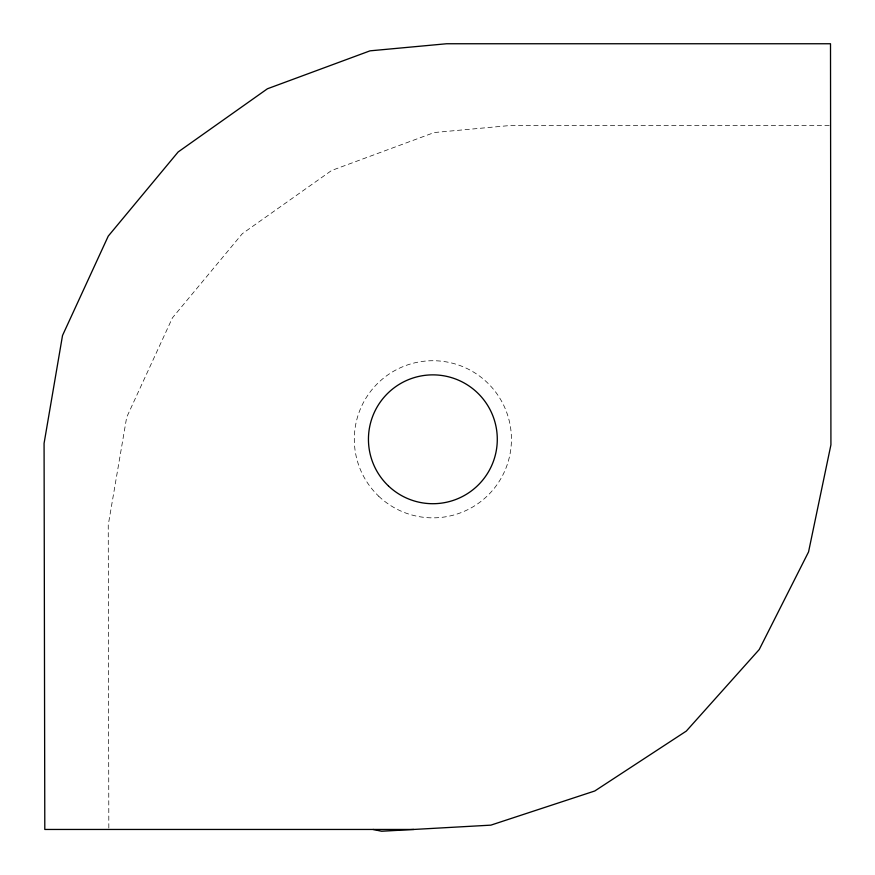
<?xml version="1.0" encoding="UTF-8"?>
<svg xmlns="http://www.w3.org/2000/svg" width="875" height="875" viewBox="0 0 875 875"><rect width="100%" height="100%" fill="white"/><g stroke="black" fill="none" stroke-linecap="round" stroke-linejoin="round"><path stroke-width="0.66" stroke-dasharray="4.38 3.28" d="M829.227 125.453L510.803 125.453L434.219 132.541L331.614 170.483L242.32 233.68L172.43 317.833L126.7 417.2L108.248 525.022L108.828 829.456M378.733 496.234A78.575 78.575 0 0 0 509.25 457.691A78.575 78.575 0 0 0 410.627 363.934A78.575 78.575 0 0 0 378.733 496.234"/><path stroke-width="1.31" d="M413.831 829.456L44.8 829.456L44.078 443.319L62.519 335.497L108.248 236.119L178.15 151.966L267.433 88.769L370.037 50.837L446.622 43.75L830.506 43.75L830.922 444.828L808.555 551.906L759.227 649.545L686.317 731.084L594.77 790.989L490.853 825.147L381.631 831.25L373.023 829.456M388.478 485.986A64.433 64.433 0 0 0 495.502 454.377A64.433 64.433 0 0 0 414.63 377.497A64.433 64.433 0 0 0 388.478 485.986"/></g></svg>
